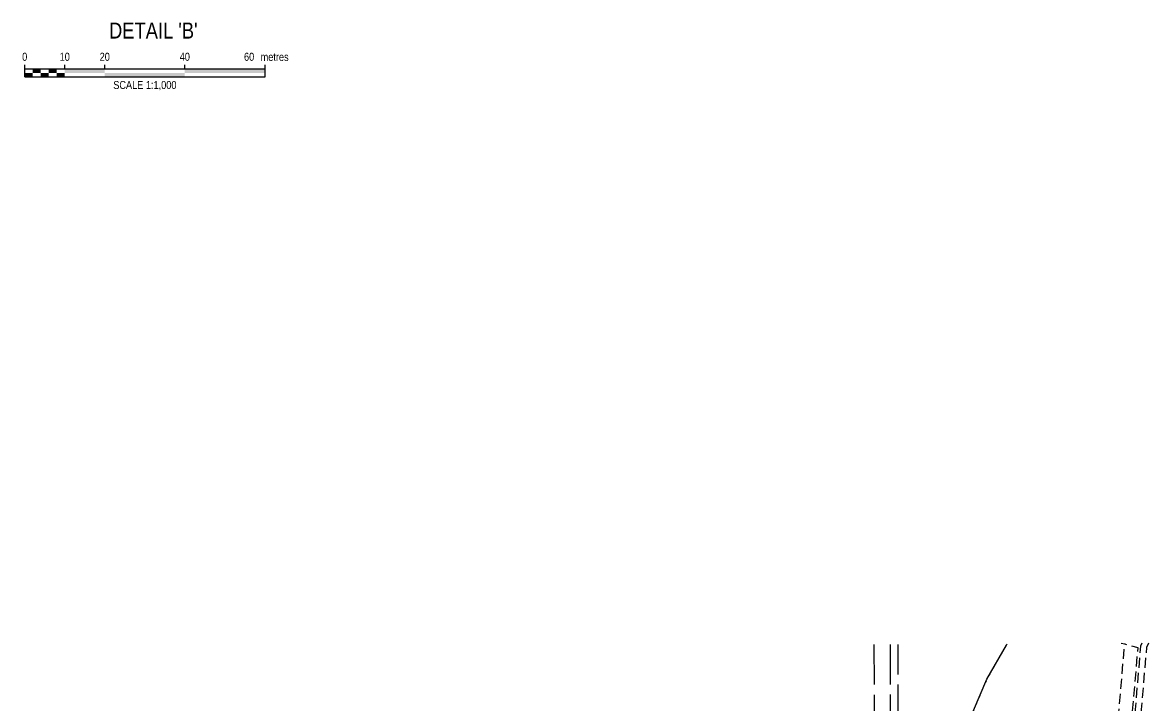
# Model space of a CAD drawing. Extents: x 507565 to 531726, y 6009554 to 6022365.
# Drawn here: x 508596 to 510002, y 6018299 to 6019151 of the extents above; entities that cross this region are included whole.
import ezdxf
from ezdxf.enums import TextEntityAlignment as Align

# ---------------------------------------------------------------- set-up
doc = ezdxf.new("R2010")
doc.units = 0
doc.header["$LTSCALE"] = 5
for name, pattern in [('foc-ACCESSROAD', [3.75, 2.5, -1.25]), ('foc-FLOWLINE', [3.75, 2.5, -1.25]), ('foc-UNSURVEYED', [12.5, 10, -2.5]), ('foc-WHEELTRACKS', [2, 0.4, -1.6])]:
    doc.linetypes.add(name, pattern=pattern)
for name, color, linetype in [('DETAIL-T', 7, 'Continuous'), ('F-AR', 190, 'foc-ACCESSROAD'), ('F-EZE', 190, 'foc-FLOWLINE'), ('L-USEC', 7, 'foc-UNSURVEYED'), ('T-WATER-P3', 160, 'foc-WHEELTRACKS')]:
    doc.layers.add(name, color=color, linetype=linetype)
doc.styles.add('80', font='ARIALN.TTF', dxfattribs={"height": 10})
doc.styles.add('80CG', font='ARIALN.TTF', dxfattribs={"height": 10})
doc.styles.add('foc-LtypeFont', font='ARIALN.TTF', dxfattribs={"height": 7.35})
doc.linetypes.add('foc-TOPO-flowdirection-NOLINE', pattern='A,0,[">",foc-LtypeFont,S=0.3,R=0,X=0,Y=-0.945],-20,[">",foc-LtypeFont,S=0.3,R=0,X=0,Y=-0.945],0', length=20)

# ---------------------------------------------------------------- blocks, each defined once
blk = doc.blocks.new('*U64')
at = {"color": 0}
for p, q in [((-150, 0), (-150, 15)), ((-100, 10), (-100, 15)), ((-50, 10), (-50, 15)), ((50, 10), (50, 15)), ((150.2, 0), (150.2, 15)), ((-150, 10), (150.2, 10)), ((-150, 0), (150.2, 0))]:
    blk.add_line(p, q, dxfattribs=at)
for points in [[(-150, 5), (-140, 5), (-150, 0), (-140, 0)], [(-140, 10), (-130, 10), (-140, 5), (-130, 5)], [(-130, 5), (-120, 5), (-130, 0), (-120, 0)], [(-120, 10), (-110, 10), (-120, 5), (-110, 5)], [(-110, 5), (-100, 5), (-110, 0), (-100, 0)], [(-100, 10), (-50, 10), (-100, 5), (-50, 5)], [(-50, 5), (50, 5), (-50, 0), (50, 0)], [(50, 10), (150.2, 10), (50, 5), (150.2, 5)]]:
    blk.add_solid(points, dxfattribs=at)
at = {"color": 0, "style": '80'}
blk.add_text('metres', height=10, dxfattribs=at).set_placement((162.2, 20), align=Align.CENTER)
at = {"color": 0, "char_height": 10, "style": '80'}
for s, insert, attachment_point in [('0', (-150, 30.2), 2), ('10', (-100, 30.2), 2), ('20', (-50, 30.2), 2), ('40', (50, 30.2), 2), ('60', (136.7, 30.2), 3), ('SCALE 1:1,000', (0.1, -5), 2)]:
    blk.add_mtext(s, dxfattribs=dict(at, insert=insert, attachment_point=attachment_point))

msp = doc.modelspace()

# ---------------------------------------------------------------- linework, layer by layer
at = {"layer": 'F-AR', "flags": 128}
for points in [[(509559.772, 6017949.402), (509605.039, 6017950.751), (509659.636, 6017987.946), (509689.753, 6018008.466), (509955.835, 6018189.748), (509963.336, 6018276.4), (509971.885, 6018375.169), (509971.991, 6018376.389)], [(509993.353, 6018376.457), (509991.779, 6018373.022), (509983.421, 6018276.463), (509977.663, 6018209.95), (509976.36, 6018194.903), (509974.949, 6018178.605), (509689.804, 6017984.334), (509659.687, 6017963.816), (509611.413, 6017930.927), (509559.814, 6017929.389)]]:
    msp.add_lwpolyline(points, dxfattribs=at)
at = {"layer": 'F-EZE', "flags": 128}
for points in [[(509559.808, 6017932.29), (509610.311, 6017933.796), (509659.68, 6017967.432), (509689.796, 6017987.952), (509972.084, 6018180.283), (509980.414, 6018276.454), (509988.582, 6018370.761), (509971.885, 6018375.169), (509967.317, 6018376.374)], [(510001.616, 6018376.483), (509999.14, 6018371.08), (509990.948, 6018276.486), (509985.853, 6018217.684), (509985.203, 6018210.163), (509984.942, 6018207.154), (509983.899, 6018195.117), (509982.105, 6018174.416), (509689.823, 6017975.273), (509659.707, 6017954.752), (509613.827, 6017923.494), (509559.83, 6017921.885)]]:
    msp.add_lwpolyline(points, dxfattribs=at)
at = {"layer": 'L-USEC'}
for p, q in [((509658.835, 6018374.819), (509659.046, 6018274.819)), ((509678.955, 6018374.883), (509679.166, 6018274.861)), ((509689.205, 6018274.914), (509688.994, 6018374.914))]:
    msp.add_line(p, q, dxfattribs=at)
at = {"layer": 'T-WATER-P3', "flags": 128}
msp.add_lwpolyline([(509719.085, 6017421.288), (509720.879, 6017421.125), (509730.675, 6017432.114), (509736.721, 6017469.605), (509749.738, 6017501.522), (509754.604, 6017541.289), (509766.012, 6017572.748), (509781.07, 6017597.909), (509786.777, 6017613.006), (509789.542, 6017631.564), (509807.49, 6017676.658), (509844.36, 6017786.952), (509848.36, 6017803.168), (509850.282, 6017821.742), (509850.209, 6017857.558), (509845.092, 6017891.599), (509818.275, 6017964.981), (509784.623, 6018034.761), (509755.253, 6018105.902), (509750.725, 6018121.143), (509749.342, 6018138.509), (509756.5, 6018198.264), (509768.311, 6018254.163), (509773.686, 6018270.254), (509799.972, 6018331.531), (509824.22, 6018374.307), (509825.347, 6018375.923)], dxfattribs=at)
at = {"layer": 'T-WATER-P3', "linetype": 'foc-TOPO-flowdirection-NOLINE', "flags": 128}
msp.add_lwpolyline([(509719.085, 6017421.288), (509720.879, 6017421.125), (509730.675, 6017432.114), (509736.721, 6017469.605), (509749.738, 6017501.522), (509754.604, 6017541.289), (509766.012, 6017572.748), (509781.07, 6017597.909), (509786.777, 6017613.006), (509789.542, 6017631.564), (509807.49, 6017676.658), (509844.36, 6017786.952), (509848.36, 6017803.168), (509850.282, 6017821.742), (509850.209, 6017857.558), (509845.092, 6017891.599), (509818.275, 6017964.981), (509784.623, 6018034.761), (509755.253, 6018105.902), (509750.725, 6018121.143), (509749.342, 6018138.509), (509756.5, 6018198.264), (509768.311, 6018254.163), (509773.686, 6018270.254), (509799.972, 6018331.531), (509824.22, 6018374.307), (509825.347, 6018375.923)], dxfattribs=at)

# ---------------------------------------------------------------- block references
at = {"layer": 'DETAIL-T', "xscale": 0.9994630399999951, "yscale": 0.9994630399999951, "zscale": 0.9994630399999951}
msp.add_blockref('*U64', (508748.43, 6019083.058), dxfattribs=at)

# ---------------------------------------------------------------- texts
at = {"layer": 'DETAIL-T', "color": 3, "insert": (508759.083, 6019140.975), "char_height": 19.9893, "width": 223.73782, "attachment_point": 5, "style": '80CG'}
msp.add_mtext("DETAIL 'B'", dxfattribs=at)

doc.saveas('drawing.dxf')
